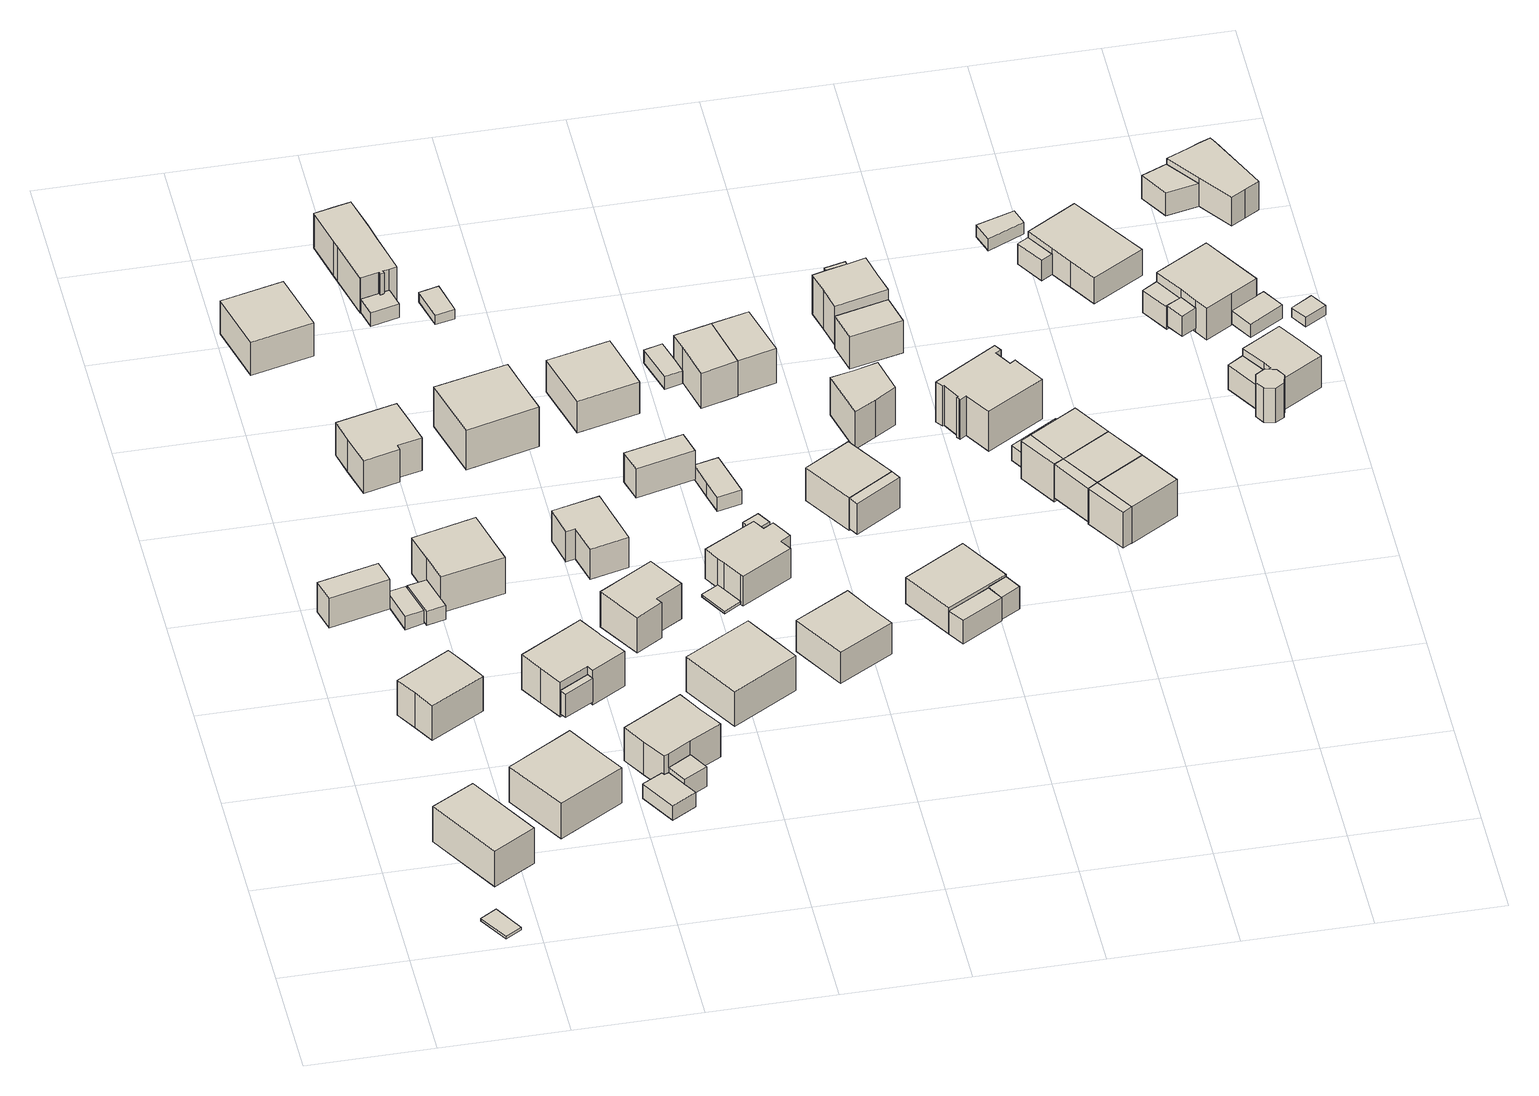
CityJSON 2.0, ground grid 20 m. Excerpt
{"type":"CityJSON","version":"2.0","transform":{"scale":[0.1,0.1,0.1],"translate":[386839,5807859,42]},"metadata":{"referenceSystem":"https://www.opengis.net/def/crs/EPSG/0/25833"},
"CityObjects":{
"building1":{"type":"Building","attributes":{"Gemeindeschluessel":"11000006","BezugspunktDach":"2200","function":"31001_2463","measuredHeight":0.491,"storeysAboveGround":1},"address":[{"country":"Germany","locality":"Berlin","thoroughfareNumber":"40A (1)","thoroughfareName":"Jenbacher Weg"}],"geometry":[{"type":"Solid","lod":"1","boundaries":[[[[0,1,2,3]],[[4,5,6,7]],[[4,7,3,2]],[[5,4,2,1]],[[6,5,1,0]],[[7,6,0,3]]]]}]},
"building2":{"type":"Building","attributes":{"Gemeindeschluessel":"11000006","BezugspunktDach":"2200","function":"31001_1010","measuredHeight":7.36,"storeysAboveGround":2},"address":[{"country":"Germany","locality":"Berlin","thoroughfareNumber":"40A","thoroughfareName":"Jenbacher Weg"}],"geometry":[{"type":"Solid","lod":"1","boundaries":[[[[8,9,10,11]],[[12,13,14,15]],[[12,15,11,10]],[[13,12,10,9]],[[14,13,9,8]],[[15,14,8,11]]]]}]},
"building3":{"type":"Building","attributes":{"Gemeindeschluessel":"11000006","BezugspunktDach":"2200","function":"31001_1010","measuredHeight":8.02,"storeysAboveGround":1},"address":[{"country":"Germany","locality":"Berlin","thoroughfareNumber":"13A","thoroughfareName":"Silzer Weg"}],"geometry":[{"type":"Solid","lod":"1","boundaries":[[[[16,17,18,19,20]],[[21,22,23,24,25]],[[21,25,20,19]],[[22,21,19,18]],[[23,22,18,17]],[[24,23,17,16]],[[25,24,16,20]]]]}]},
"building4":{"type":"Building","attributes":{"Gemeindeschluessel":"11000006","BezugspunktDach":"2200","function":"31001_1010","measuredHeight":9,"storeysAboveGround":1},"address":[{"country":"Germany","locality":"Berlin","thoroughfareNumber":"38","thoroughfareName":"Jenbacher Weg"}],"geometry":[{"type":"Solid","lod":"1","boundaries":[[[[26,27,28,29,30,31]],[[32,33,34,35,36,37]],[[32,37,31,30]],[[33,32,30,29]],[[34,33,29,28]],[[35,34,28,27]],[[36,35,27,26]],[[37,36,26,31]]]]}]},
"building5":{"type":"Building","attributes":{"Gemeindeschluessel":"11000006","BezugspunktDach":"2200","function":"31001_2463","measuredHeight":3.2,"storeysAboveGround":1},"address":[{"country":"Germany","locality":"Berlin","thoroughfareNumber":"13A (1)","thoroughfareName":"Silzer Weg"}],"geometry":[{"type":"Solid","lod":"1","boundaries":[[[[38,39,40,41]],[[42,43,44,45]],[[42,45,41,40]],[[43,42,40,39]],[[44,43,39,38]],[[45,44,38,41]]]]}]},
"building6":{"type":"Building","attributes":{"Gemeindeschluessel":"11000006","BezugspunktDach":"2200","function":"31001_1010","measuredHeight":8.68,"storeysAboveGround":1},"address":[{"country":"Germany","locality":"Berlin","thoroughfareNumber":"38A, 38B","thoroughfareName":"Jenbacher Weg"}],"geometry":[{"type":"Solid","lod":"1","boundaries":[[[[46,47,48,49,50]],[[51,52,53,54,55]],[[51,55,50,49]],[[52,51,49,48]],[[53,52,48,47]],[[54,53,47,46]],[[55,54,46,50]]]]}]},
"building7":{"type":"Building","attributes":{"Gemeindeschluessel":"11000006","BezugspunktDach":"2200","function":"31001_2463","measuredHeight":2.74,"storeysAboveGround":1},"address":[{"country":"Germany","locality":"Berlin","thoroughfareNumber":"11A (1)","thoroughfareName":"Silzer Weg"}],"geometry":[{"type":"Solid","lod":"1","boundaries":[[[[56,57,58,59,60]],[[61,62,63,64,65]],[[61,65,60,59]],[[62,61,59,58]],[[63,62,58,57]],[[64,63,57,56]],[[65,64,56,60]]]]}]},
"building8":{"type":"Building","attributes":{"Gemeindeschluessel":"11000006","BezugspunktDach":"2200","function":"31001_1010","measuredHeight":8.65,"storeysAboveGround":1},"address":[{"country":"Germany","locality":"Berlin","thoroughfareNumber":"11A","thoroughfareName":"Silzer Weg"}],"geometry":[{"type":"Solid","lod":"1","boundaries":[[[[66,67,68,69,70,71,72]],[[73,74,75,62,61,76,77]],[[73,77,72,71]],[[74,73,71,70]],[[75,74,70,69]],[[62,75,69,68]],[[61,62,68,67]],[[76,61,67,66]],[[77,76,66,72]]]]}]},
"building9":{"type":"Building","attributes":{"Gemeindeschluessel":"11000006","BezugspunktDach":"2200","function":"31001_1010","measuredHeight":8.25,"storeysAboveGround":1},"address":[{"country":"Germany","locality":"Berlin","thoroughfareNumber":"12","thoroughfareName":"Silzer Weg"}],"geometry":[{"type":"Solid","lod":"1","boundaries":[[[[78,79,80,81]],[[82,83,84,85]],[[82,85,81,80]],[[83,82,80,79]],[[84,83,79,78]],[[85,84,78,81]]]]}]},
"building10":{"type":"Building","attributes":{"Gemeindeschluessel":"11000006","BezugspunktDach":"2200","function":"51009_1610","measuredHeight":4.5,"storeysAboveGround":0},"address":[{"country":"Germany","locality":"Berlin"}],"geometry":[{"type":"Solid","lod":"1","boundaries":[[[[86,87,88,89]],[[90,91,92,93]],[[90,93,89,88]],[[91,90,88,87]],[[92,91,87,86]],[[93,92,86,89]]]]}]},
"building11":{"type":"Building","attributes":{"Gemeindeschluessel":"11000006","BezugspunktDach":"2200","function":"31001_1010","measuredHeight":8.8,"storeysAboveGround":1},"address":[{"country":"Germany","locality":"Berlin","thoroughfareNumber":"11","thoroughfareName":"Silzer Weg"}],"geometry":[{"type":"Solid","lod":"1","boundaries":[[[[94,95,96,97,98,99,100,101]],[[102,103,104,105,106,107,108,109]],[[102,109,101,100]],[[103,102,100,99]],[[104,103,99,98]],[[105,104,98,97]],[[106,105,97,96]],[[107,106,96,95]],[[108,107,95,94]],[[109,108,94,101]]]]}]},
"building12":{"type":"Building","attributes":{"Gemeindeschluessel":"11000006","BezugspunktDach":"2200","function":"31001_2463","measuredHeight":2.75,"storeysAboveGround":1},"address":[{"country":"Germany","locality":"Berlin","thoroughfareNumber":"36 (1)","thoroughfareName":"Jenbacher Weg"}],"geometry":[{"type":"Solid","lod":"1","boundaries":[[[[110,111,112,113,114,115,116]],[[117,118,119,120,121,122,123]],[[117,123,116,115]],[[118,117,115,114]],[[119,118,114,113]],[[120,119,113,112]],[[121,120,112,111]],[[122,121,111,110]],[[123,122,110,116]]]]}]},
"building13":{"type":"Building","attributes":{"Gemeindeschluessel":"11000006","BezugspunktDach":"2200","function":"31001_1010","measuredHeight":9.14,"storeysAboveGround":1},"address":[{"country":"Germany","locality":"Berlin","thoroughfareNumber":"36A","thoroughfareName":"Jenbacher Weg"}],"geometry":[{"type":"Solid","lod":"1","boundaries":[[[[124,125,126,127,128,129,130,131,132]],[[133,134,135,136,137,138,139,140,141]],[[133,141,132,131]],[[134,133,131,130]],[[135,134,130,129]],[[136,135,129,128]],[[137,136,128,127]],[[138,137,127,126]],[[139,138,126,125]],[[140,139,125,124]],[[141,140,124,132]]]]}]},
"building14":{"type":"Building","attributes":{"Gemeindeschluessel":"11000006","function":"31001_1010"},"address":[{"country":"Germany","locality":"Berlin","thoroughfareNumber":"36","thoroughfareName":"Jenbacher Weg"}],"children":["building14-1","building14-2"]},
"building14-1":{"type":"BuildingPart","attributes":{"BezugspunktDach":"2200","measuredHeight":9.02,"storeysAboveGround":1},"parents":["building14"],"geometry":[{"type":"MultiSurface","lod":"1","boundaries":[[[142,143,144,145,146,147,148,149]],[[150,151,152,153,119,118,154,155]],[[150,155,149,148]],[[151,150,148,147]],[[152,151,147,146]],[[153,152,146,145]],[[156,157,153,145,144]],[[118,119,144,143]],[[154,118,143,142]],[[155,154,142,149]],[[119,153,157,156]]]}]},
"building14-2":{"type":"BuildingPart","attributes":{"BezugspunktDach":"2200","measuredHeight":3.81,"storeysAboveGround":1},"parents":["building14"],"geometry":[{"type":"Solid","lod":"1","boundaries":[[[[158,159,157,156]],[[153,160,120,119]],[[160,153,157,159]],[[120,160,159,158]],[[119,120,158,156]],[[153,119,156,157]]]]}]},
"building15":{"type":"Building","attributes":{"Gemeindeschluessel":"11000006","BezugspunktDach":"2200","function":"31001_2463","measuredHeight":2.36,"storeysAboveGround":1},"address":[{"country":"Germany","locality":"Berlin","thoroughfareNumber":"36A (1)","thoroughfareName":"Jenbacher Weg"}],"geometry":[{"type":"Solid","lod":"1","boundaries":[[[[161,162,163,164,165]],[[166,167,168,169,170]],[[166,170,165,164]],[[167,166,164,163]],[[168,167,163,162]],[[169,168,162,161]],[[170,169,161,165]]]]}]},
"building16":{"type":"Building","attributes":{"Gemeindeschluessel":"11000006","BezugspunktDach":"2200","function":"31001_1010","measuredHeight":8.51,"storeysAboveGround":1},"address":[{"country":"Germany","locality":"Berlin","thoroughfareNumber":"34B","thoroughfareName":"Jenbacher Weg"}],"geometry":[{"type":"Solid","lod":"1","boundaries":[[[[171,172,173,174,175,176,177]],[[178,179,180,181,182,183,184]],[[178,184,177,176]],[[179,178,176,175]],[[180,179,175,174]],[[181,180,174,173]],[[182,181,173,172]],[[183,182,172,171]],[[184,183,171,177]]]]}]},
"building17":{"type":"Building","attributes":{"Gemeindeschluessel":"11000006","function":"31001_1010"},"address":[{"country":"Germany","locality":"Berlin","thoroughfareNumber":"10","thoroughfareName":"Silzer Weg"}],"children":["building17-1","building17-2"]},
"building17-1":{"type":"BuildingPart","attributes":{"BezugspunktDach":"2200","measuredHeight":7.58,"storeysAboveGround":2},"parents":["building17"],"geometry":[{"type":"MultiSurface","lod":"1","boundaries":[[[185,186,187,188,189,190,191,192,193,194,195,196,197,198,199,200]],[[201,202,203,204,205,206,207,208,209,210,211,212,213,214,215,216]],[[201,216,200,199]],[[202,201,199,198]],[[203,202,198,197]],[[204,203,197,196]],[[205,204,196,195]],[[206,205,195,194]],[[217,218,194,193]],[[207,206,219,220]],[[208,207,193,192],[220,221,222,217]],[[209,208,221,223,224,222,192,191]],[[210,209,191,190],[223,225,226,224]],[[211,210,190,189]],[[212,211,227,228,229,230,189,188]],[[213,212,188,187]],[[214,213,187,186]],[[215,214,186,185]],[[216,215,185,200]],[[220,219,218,217]],[[222,221,220,217]],[[222,224,223,221]],[[226,225,223,224]],[[230,229,228,227]]]}]},
"building17-2":{"type":"BuildingPart","attributes":{"BezugspunktDach":"2200","measuredHeight":2.61,"storeysAboveGround":2},"parents":["building17"],"geometry":[{"type":"MultiSurface","lod":"1","boundaries":[[[231,232,218,217,222,224,226,229]],[[225,223,221,220,219,233,234,228]],[[225,227,230,226]],[[233,219,218,232]],[[234,233,232,231]],[[228,234,231,229]],[[228,229,230,227]],[[223,225,226,224]],[[223,235,224,222,221]],[[221,222,217,220]],[[219,220,217,218]]]}]},
"building18":{"type":"Building","attributes":{"Gemeindeschluessel":"11000006","BezugspunktDach":"2200","function":"31001_1010","measuredHeight":8.73,"storeysAboveGround":1},"address":[{"country":"Germany","locality":"Berlin","thoroughfareNumber":"9A, 9B","thoroughfareName":"Silzer Weg"}],"geometry":[{"type":"Solid","lod":"1","boundaries":[[[[236,237,238,239,240]],[[241,242,243,244,245]],[[241,245,240,239]],[[242,241,239,238]],[[243,242,238,237]],[[244,243,237,236]],[[245,244,236,240]]]]}]},
"building19":{"type":"Building","attributes":{"Gemeindeschluessel":"11000006","BezugspunktDach":"2200","function":"31001_1010","measuredHeight":7.71,"storeysAboveGround":1},"address":[{"country":"Germany","locality":"Berlin","thoroughfareNumber":"9","thoroughfareName":"Silzer Weg"}],"geometry":[{"type":"Solid","lod":"1","boundaries":[[[[246,247,248,249,250,251,252,253,254]],[[255,256,257,258,259,260,261,262,263]],[[255,263,254,253]],[[256,255,253,252]],[[257,256,252,251]],[[258,257,251,250]],[[259,258,250,249]],[[260,259,249,248]],[[261,260,248,247]],[[262,261,247,246]],[[263,262,246,254]]]]}]},
"building20":{"type":"Building","attributes":{"Gemeindeschluessel":"11000006","BezugspunktDach":"2200","function":"31001_1010","measuredHeight":8.82,"storeysAboveGround":1},"address":[{"country":"Germany","locality":"Berlin","thoroughfareNumber":"34, 34A","thoroughfareName":"Jenbacher Weg"}],"geometry":[{"type":"Solid","lod":"1","boundaries":[[[[264,265,266,267,268]],[[269,270,271,272,273]],[[269,273,268,267]],[[270,269,267,266]],[[271,270,266,265]],[[272,271,265,264]],[[273,272,264,268]]]]}]},
"building21":{"type":"Building","attributes":{"Gemeindeschluessel":"11000006","BezugspunktDach":"2200","function":"31001_2463","measuredHeight":2.41,"storeysAboveGround":1},"address":[{"country":"Germany","locality":"Berlin","thoroughfareNumber":"8 (2)","thoroughfareName":"Silzer Weg"}],"geometry":[{"type":"Solid","lod":"1","boundaries":[[[[274,275,276,277]],[[278,279,280,281]],[[278,281,277,276]],[[279,278,276,275]],[[280,279,275,274]],[[281,280,274,277]]]]}]},
"building22":{"type":"Building","attributes":{"Gemeindeschluessel":"11000006","BezugspunktDach":"2200","function":"31001_2723","measuredHeight":0.53,"storeysAboveGround":1},"address":[{"country":"Germany","locality":"Berlin","thoroughfareNumber":"32 (1)","thoroughfareName":"Jenbacher Weg"}],"geometry":[{"type":"Solid","lod":"1","boundaries":[[[[282,283,284,285]],[[286,287,288,289]],[[286,289,285,284]],[[287,286,284,283]],[[288,287,283,282]],[[289,288,282,285]]]]}]},
"building23":{"type":"Building","attributes":{"Gemeindeschluessel":"11000006","BezugspunktDach":"2200","function":"31001_1010","measuredHeight":8.13,"storeysAboveGround":1},"address":[{"country":"Germany","locality":"Berlin","thoroughfareNumber":"7A","thoroughfareName":"Silzer Weg"}],"geometry":[{"type":"Solid","lod":"1","boundaries":[[[[290,291,292,293]],[[294,295,296,297]],[[294,297,293,292]],[[295,294,292,291]],[[296,295,291,290]],[[297,296,290,293]]]]}]},
"building24":{"type":"Building","attributes":{"Gemeindeschluessel":"11000006","BezugspunktDach":"2200","function":"31001_1010","measuredHeight":8.15,"storeysAboveGround":1},"address":[{"country":"Germany","locality":"Berlin","thoroughfareNumber":"7","thoroughfareName":"Silzer Weg"}],"geometry":[{"type":"Solid","lod":"1","boundaries":[[[[298,299,300,301,302]],[[303,304,305,306,307]],[[303,307,302,301]],[[304,303,301,300]],[[305,304,300,299]],[[306,305,299,298]],[[307,306,298,302]]]]}]},
"building25":{"type":"Building","attributes":{"Gemeindeschluessel":"11000006","BezugspunktDach":"2200","function":"31001_1010","measuredHeight":7.13,"storeysAboveGround":1},"address":[{"country":"Germany","locality":"Berlin","thoroughfareNumber":"32","thoroughfareName":"Jenbacher Weg"}],"geometry":[{"type":"Solid","lod":"1","boundaries":[[[[308,309,310,311,312,313,314,315,316,317,318,319]],[[320,321,322,323,324,325,326,327,328,329,330,331]],[[320,331,319,318]],[[321,320,318,317]],[[322,321,317,316]],[[323,322,316,315]],[[324,323,315,314]],[[325,324,314,313]],[[326,325,313,312]],[[327,326,312,311]],[[328,327,311,310]],[[329,328,310,309]],[[330,329,309,308]],[[331,330,308,319]]]]}]},
"building26":{"type":"Building","attributes":{"Gemeindeschluessel":"11000006","BezugspunktDach":"2200","function":"31001_1010","measuredHeight":8,"storeysAboveGround":1},"address":[{"country":"Germany","locality":"Berlin","thoroughfareNumber":"32A","thoroughfareName":"Jenbacher Weg"}],"geometry":[{"type":"Solid","lod":"1","boundaries":[[[[332,333,334,335,336]],[[337,338,339,340,341]],[[337,341,336,335]],[[338,337,335,334]],[[339,338,334,333]],[[340,339,333,332]],[[341,340,332,336]]]]}]},
"building27":{"type":"Building","attributes":{"Gemeindeschluessel":"11000006","BezugspunktDach":"2200","function":"31001_2723","measuredHeight":3.92,"storeysAboveGround":1},"address":[{"country":"Germany","locality":"Berlin","thoroughfareNumber":"32 (2)","thoroughfareName":"Jenbacher Weg"}],"geometry":[{"type":"Solid","lod":"1","boundaries":[[[[342,343,344,345]],[[346,347,348,349]],[[346,349,345,344]],[[347,346,344,343]],[[348,347,343,342]],[[349,348,342,345]]]]}]},
"building28":{"type":"Building","attributes":{"Gemeindeschluessel":"11000006","BezugspunktDach":"2200","function":"31001_2463","measuredHeight":2.62,"storeysAboveGround":1},"address":[{"country":"Germany","locality":"Berlin","thoroughfareNumber":"7 (1)","thoroughfareName":"Silzer Weg"}],"geometry":[{"type":"Solid","lod":"1","boundaries":[[[[350,351,352,353,354]],[[355,356,357,358,359]],[[355,359,354,353]],[[356,355,353,352]],[[357,356,352,351]],[[358,357,351,350]],[[359,358,350,354]]]]}]},
"building29":{"type":"Building","attributes":{"Gemeindeschluessel":"11000006","BezugspunktDach":"2200","function":"31001_2463","measuredHeight":2.42,"storeysAboveGround":1},"address":[{"country":"Germany","locality":"Berlin","thoroughfareNumber":"5 (1)","thoroughfareName":"Silzer Weg"}],"geometry":[{"type":"Solid","lod":"1","boundaries":[[[[360,361,362,363,364]],[[365,366,367,368,369]],[[365,369,364,363]],[[366,365,363,362]],[[367,366,362,361]],[[368,367,361,360]],[[369,368,360,364]]]]}]},
"building30":{"type":"Building","attributes":{"Gemeindeschluessel":"11000006","BezugspunktDach":"2200","function":"31001_1010","measuredHeight":6.82,"storeysAboveGround":2},"address":[{"country":"Germany","locality":"Berlin","thoroughfareNumber":"5","thoroughfareName":"Silzer Weg"}],"geometry":[{"type":"Solid","lod":"1","boundaries":[[[[370,371,372,373,374]],[[375,376,377,378,379]],[[375,379,374,373]],[[376,375,373,372]],[[377,376,372,371]],[[378,377,371,370]],[[379,378,370,374]]]]}]},
"building31":{"type":"Building","attributes":{"Gemeindeschluessel":"11000006","BezugspunktDach":"2200","function":"31001_1010","measuredHeight":8.45,"storeysAboveGround":1},"address":[{"country":"Germany","locality":"Berlin","thoroughfareNumber":"82A","thoroughfareName":"Stanzer Zeile"}],"geometry":[{"type":"Solid","lod":"1","boundaries":[[[[380,381,382,383,384]],[[385,386,387,388,389]],[[385,389,384,383]],[[386,385,383,382]],[[387,386,382,381]],[[388,387,381,380]],[[389,388,380,384]]]]}]},
"building32":{"type":"Building","attributes":{"Gemeindeschluessel":"11000006","BezugspunktDach":"2200","function":"31001_1010","measuredHeight":6.6,"storeysAboveGround":2},"address":[{"country":"Germany","locality":"Berlin","thoroughfareNumber":"3","thoroughfareName":"Silzer Weg"}],"geometry":[{"type":"Solid","lod":"1","boundaries":[[[[372,390,391,373]],[[392,393,394,395]],[[392,395,373,391]],[[393,392,391,390]],[[394,393,390,372]],[[395,394,372,373]]]]}]},
"building33":{"type":"Building","attributes":{"Gemeindeschluessel":"11000006","BezugspunktDach":"2200","function":"51009_1610","measuredHeight":8.07,"storeysAboveGround":0},"address":[{"country":"Germany","locality":"Berlin"}],"geometry":[{"type":"Solid","lod":"1","boundaries":[[[[396,397,382,380]],[[398,399,400,401]],[[398,401,380,382]],[[399,398,382,397]],[[400,399,397,396]],[[401,400,396,380]]]]}]},
"building34":{"type":"Building","attributes":{"Gemeindeschluessel":"11000006","function":"31001_1010"},"address":[{"country":"Germany","locality":"Berlin","thoroughfareNumber":"30","thoroughfareName":"Jenbacher Weg"}],"children":["building34-1","building34-2"]},
"building34-1":{"type":"BuildingPart","attributes":{"BezugspunktDach":"2200","measuredHeight":5.55,"storeysAboveGround":1},"parents":["building34"],"geometry":[{"type":"MultiSurface","lod":"1","boundaries":[[[402,403,404,405]],[[406,407,408,409]],[[406,409,405,404]],[[407,406,404,403]],[[410,411,412,413,414,407,403,402]],[[409,408,402,405]],[[408,414,413,412,411,410]]]}]},
"building34-2":{"type":"BuildingPart","attributes":{"BezugspunktDach":"2200","measuredHeight":4.55,"storeysAboveGround":1},"parents":["building34"],"geometry":[{"type":"Solid","lod":"1","boundaries":[[[[415,416,412,411]],[[413,417,418,408]],[[417,413,412,416]],[[418,417,416,415]],[[408,418,415,411]],[[413,408,411,412]]]]}]},
"building35":{"type":"Building","attributes":{"Gemeindeschluessel":"11000006","BezugspunktDach":"2200","function":"51009_1610","measuredHeight":4.28,"storeysAboveGround":0},"address":[{"country":"Germany","locality":"Berlin"}],"geometry":[{"type":"Solid","lod":"1","boundaries":[[[[419,420,421,422]],[[423,424,425,426]],[[423,426,422,421]],[[424,423,421,420]],[[425,424,420,419]],[[426,425,419,422]]]]}]},
"building36":{"type":"Building","attributes":{"Gemeindeschluessel":"11000006","BezugspunktDach":"2200","function":"31001_2463","measuredHeight":9.13,"storeysAboveGround":1},"address":[{"country":"Germany","locality":"Berlin","thoroughfareNumber":"80 (1)","thoroughfareName":"Stanzer Zeile"}],"geometry":[{"type":"Solid","lod":"1","boundaries":[[[[427,428,429,430,431,432]],[[433,434,435,436,437,438]],[[433,438,432,431]],[[434,433,431,430]],[[435,434,430,429]],[[436,435,429,428]],[[437,436,428,427]],[[438,437,427,432]]]]}]},
"building37":{"type":"Building","attributes":{"Gemeindeschluessel":"11000006","function":"31001_1010"},"address":[{"country":"Germany","locality":"Berlin","thoroughfareNumber":"80","thoroughfareName":"Stanzer Zeile"}],"children":["building37-1","building37-2","building37-3"]},
"building37-1":{"type":"BuildingPart","attributes":{"BezugspunktDach":"2200","measuredHeight":9.24,"storeysAboveGround":2},"parents":["building37"],"geometry":[{"type":"MultiSurface","lod":"1","boundaries":[[[439,440,441,442,443,444,445,446]],[[447,448,449,450,451,452,453,454]],[[447,454,446,445]],[[448,447,455,456,457,458,445,444]],[[449,448,444,443]],[[450,449,443,442]],[[451,450,442,441]],[[459,460,461,441,440]],[[453,452,440,439]],[[454,453,439,446]],[[458,457,456,455]],[[452,451,461,460,459]]]}]},
"building37-2":{"type":"BuildingPart","attributes":{"BezugspunktDach":"2200","measuredHeight":6.23,"storeysAboveGround":2},"parents":["building37"],"geometry":[{"type":"MultiSurface","lod":"1","boundaries":[[[462,463,461,460]],[[464,465,466,467]],[[464,467,460,452,451]],[[465,464,461,463]],[[466,465,463,462]],[[467,466,462,460]],[[451,452,460,461,468]]]}]},
"building37-3":{"type":"BuildingPart","attributes":{"BezugspunktDach":"2200","measuredHeight":6.11,"storeysAboveGround":2},"parents":["building37"],"geometry":[{"type":"Solid","lod":"1","boundaries":[[[[458,457,469,470]],[[471,456,455,472]],[[471,472,470,469]],[[456,471,469,457]],[[472,455,458,470]],[[455,456,457,458]]]]}]},
"building38":{"type":"Building","attributes":{"Gemeindeschluessel":"11000006","BezugspunktDach":"2200","function":"51009_1610","measuredHeight":7.27,"storeysAboveGround":0},"address":[{"country":"Germany","locality":"Berlin"}],"geometry":[{"type":"Solid","lod":"1","boundaries":[[[[473,474,475,476]],[[477,478,479,480]],[[477,480,476,475]],[[478,477,475,474]],[[479,478,474,473]],[[480,479,473,476]]]]}]},
"building39":{"type":"Building","attributes":{"Gemeindeschluessel":"11000006","BezugspunktDach":"2200","function":"31001_1010","measuredHeight":10.27,"storeysAboveGround":1},"address":[{"country":"Germany","locality":"Berlin","thoroughfareNumber":"82","thoroughfareName":"Stanzer Zeile"}],"geometry":[{"type":"Solid","lod":"1","boundaries":[[[[481,482,483,484,485,486,487,488,489,490,491,492,493,494,495,496]],[[497,498,499,500,501,502,503,504,505,506,507,508,509,510,511,512]],[[497,512,496,495]],[[498,497,495,494]],[[499,498,494,493]],[[500,499,493,492]],[[501,500,492,491]],[[502,501,491,490]],[[503,502,490,489]],[[504,503,489,488]],[[505,504,488,487]],[[506,505,487,486]],[[507,506,486,485]],[[508,507,485,484]],[[509,508,484,483]],[[510,509,483,482]],[[511,510,482,481]],[[512,511,481,496]]]]}]},
"building40":{"type":"Building","attributes":{"Gemeindeschluessel":"11000006","BezugspunktDach":"2200","function":"51009_1610","measuredHeight":6.52,"storeysAboveGround":0},"address":[{"country":"Germany","locality":"Berlin"}],"geometry":[{"type":"Solid","lod":"1","boundaries":[[[[513,514,474,473]],[[515,516,517,518]],[[515,518,473,474]],[[516,515,474,514]],[[517,516,514,513]],[[518,517,513,473]]]]}]},
"building41":{"type":"Building","attributes":{"Gemeindeschluessel":"11000006","BezugspunktDach":"2200","function":"51009_1610","measuredHeight":6.92,"storeysAboveGround":0},"address":[{"country":"Germany","locality":"Berlin"}],"geometry":[{"type":"Solid","lod":"1","boundaries":[[[[519,520,514,513]],[[521,522,523,524]],[[521,524,513,514]],[[522,521,514,520]],[[523,522,520,519]],[[524,523,519,513]]]]}]},
"building42":{"type":"Building","attributes":{"Gemeindeschluessel":"11000006","BezugspunktDach":"2200","function":"31001_2463","measuredHeight":2.88,"storeysAboveGround":1},"address":[{"country":"Germany","locality":"Berlin","thoroughfareNumber":"84 (1)","thoroughfareName":"Stanzer Zeile"}],"geometry":[{"type":"Solid","lod":"1","boundaries":[[[[525,526,527,528]],[[529,530,531,532]],[[529,532,528,527]],[[530,529,527,526]],[[531,530,526,525]],[[532,531,525,528]]]]}]},
"building43":{"type":"Building","attributes":{"Gemeindeschluessel":"11000006","BezugspunktDach":"2200","function":"31001_1010","measuredHeight":7.29,"storeysAboveGround":2},"address":[{"country":"Germany","locality":"Berlin","thoroughfareNumber":"84","thoroughfareName":"Stanzer Zeile"}],"geometry":[{"type":"Solid","lod":"1","boundaries":[[[[474,533,534,475]],[[535,536,478,477]],[[535,477,475,534]],[[536,535,534,533]],[[478,536,533,474]],[[477,478,474,475]]]]}]},
"building44":{"type":"Building","attributes":{"Gemeindeschluessel":"11000006","BezugspunktDach":"2200","function":"31001_1010","measuredHeight":6.87,"storeysAboveGround":2},"address":[{"country":"Germany","locality":"Berlin","thoroughfareNumber":"86","thoroughfareName":"Stanzer Zeile"}],"geometry":[{"type":"Solid","lod":"1","boundaries":[[[[514,537,533,474]],[[538,539,521,540]],[[538,540,474,533]],[[539,538,533,537]],[[521,539,537,514]],[[540,521,514,474]]]]}]},
"building45":{"type":"Building","attributes":{"Gemeindeschluessel":"11000006","BezugspunktDach":"2200","function":"31001_1010","measuredHeight":7.01,"storeysAboveGround":2},"address":[{"country":"Germany","locality":"Berlin","thoroughfareNumber":"88","thoroughfareName":"Stanzer Zeile"}],"geometry":[{"type":"Solid","lod":"1","boundaries":[[[[520,541,537,514]],[[542,543,544,545]],[[542,545,514,537]],[[543,542,537,541]],[[544,543,541,520]],[[545,544,520,514]]]]}]},
"building46":{"type":"Building","attributes":{"Gemeindeschluessel":"11000006","BezugspunktDach":"2200","function":"31001_2463","measuredHeight":2.29,"storeysAboveGround":1},"address":[{"country":"Germany","locality":"Berlin","thoroughfareNumber":"77A (1)","thoroughfareName":"Stanzer Zeile"}],"geometry":[{"type":"Solid","lod":"1","boundaries":[[[[546,547,548,549]],[[550,551,552,553]],[[550,553,549,548]],[[551,550,548,547]],[[552,551,547,546]],[[553,552,546,549]]]]}]},
"building47":{"type":"Building","attributes":{"Gemeindeschluessel":"11000006","function":"31001_1010"},"address":[{"country":"Germany","locality":"Berlin","thoroughfareNumber":"79","thoroughfareName":"Stanzer Zeile"}],"children":["building47-1","building47-2"]},
"building47-1":{"type":"BuildingPart","attributes":{"BezugspunktDach":"2200","measuredHeight":6.04,"storeysAboveGround":1},"parents":["building47"],"geometry":[{"type":"MultiSurface","lod":"1","boundaries":[[[554,555,556,557,558,559]],[[560,561,562,563,564,565]],[[560,565,559,558]],[[561,560,558,557]],[[562,561,557,556]],[[563,562,556,555]],[[564,563,555,554]],[[565,566,567,554,559]],[[567,566,565,564]]]}]},
"building47-2":{"type":"BuildingPart","attributes":{"BezugspunktDach":"2200","measuredHeight":3.95,"storeysAboveGround":1},"parents":["building47"],"geometry":[{"type":"MultiSurface","lod":"1","boundaries":[[[568,567,566,569]],[[565,564,570,571]],[[565,571,569,566]],[[570,564,567,568]],[[571,570,568,569]],[[565,566,567,564,572]]]}]},
"building48":{"type":"Building","attributes":{"Gemeindeschluessel":"11000006","BezugspunktDach":"2200","function":"51009_1610","measuredHeight":3.94,"storeysAboveGround":0},"address":[{"country":"Germany","locality":"Berlin"}],"geometry":[{"type":"Solid","lod":"1","boundaries":[[[[573,574,575,576]],[[577,578,579,580]],[[577,580,576,575]],[[578,577,575,574]],[[579,578,574,573]],[[580,579,573,576]]]]}]},
"building49":{"type":"Building","attributes":{"Gemeindeschluessel":"11000006","function":"31001_1010"},"address":[{"country":"Germany","locality":"Berlin","thoroughfareNumber":"81","thoroughfareName":"Stanzer Zeile"}],"children":["building49-1","building49-2"]},
"building49-1":{"type":"BuildingPart","attributes":{"BezugspunktDach":"2200","measuredHeight":8,"storeysAboveGround":1},"parents":["building49"],"geometry":[{"type":"MultiSurface","lod":"1","boundaries":[[[581,582,583,584,585,586,587]],[[588,589,590,591,592,593,594]],[[588,594,587,586]],[[589,588,586,585]],[[590,589,585,584]],[[591,590,584,583]],[[592,591,583,582]],[[593,592,582,581]],[[594,595,596,581,587]],[[596,595,594,593]]]}]},
"building49-2":{"type":"BuildingPart","attributes":{"BezugspunktDach":"2200","measuredHeight":4.3,"storeysAboveGround":1},"parents":["building49"],"geometry":[{"type":"Solid","lod":"1","boundaries":[[[[597,596,595,598]],[[594,593,599,600]],[[594,600,598,595]],[[599,593,596,597]],[[600,599,597,598]],[[594,595,596,593]]]]}]},
"building50":{"type":"Building","attributes":{"Gemeindeschluessel":"11000006","function":"31001_1010"},"address":[{"country":"Germany","locality":"Berlin","thoroughfareNumber":"83","thoroughfareName":"Stanzer Zeile"}],"children":["building50-1","building50-2","building50-3"]},
"building50-1":{"type":"BuildingPart","attributes":{"BezugspunktDach":"2200","measuredHeight":6.64,"storeysAboveGround":2},"parents":["building50"],"geometry":[{"type":"MultiSurface","lod":"1","boundaries":[[[601,602,603,604,605,606,607,608]],[[609,610,611,612,613,614,615,616]],[[609,616,608,607]],[[610,609,617,609,610,618,619,607,606]],[[620,621,606,605]],[[612,611,620,605,604],[611,612,622,620]],[[613,612,604,603]],[[614,613,603,602]],[[615,614,602,601]],[[616,615,601,608]],[[619,618,610,609,617]],[[611,610,621,620]],[[622,612,611,620]]]}]},
"building50-2":{"type":"BuildingPart","attributes":{"BezugspunktDach":"2200","measuredHeight":7.47,"storeysAboveGround":2},"parents":["building50"],"geometry":[{"type":"MultiSurface","lod":"1","boundaries":[[[623,624,621,620,622,625,626,627,628]],[[629,630,631,612,611,610,632,633,634]],[[629,634,628,627]],[[630,629,627,626]],[[631,630,626,625]],[[612,631,625,622]],[[632,635,618,621,624]],[[636,635,624,623]],[[637,636,633,623,628]],[[611,612,622,620]],[[610,611,620,621]],[[610,618,635,632]],[[633,632,635,636]],[[634,633,636,637]]]}]},
"building50-3":{"type":"BuildingPart","attributes":{"BezugspunktDach":"2200","measuredHeight":4.67,"storeysAboveGround":2},"parents":["building50"],"geometry":[{"type":"MultiSurface","lod":"1","boundaries":[[[619,618,635,637,638]],[[634,632,610,609,639]],[[634,639,638,637]],[[639,609,619,638]],[[632,633,636,635]],[[637,636,633,634]],[[640,610,632,635,618]],[[610,618,619,609]]]}]},
"building51":{"type":"Building","attributes":{"Gemeindeschluessel":"11000006","BezugspunktDach":"2200","function":"31001_2463","measuredHeight":2.58,"storeysAboveGround":1},"address":[{"country":"Germany","locality":"Berlin","thoroughfareNumber":"81 (1)","thoroughfareName":"Stanzer Zeile"}],"geometry":[{"type":"Solid","lod":"1","boundaries":[[[[641,642,643,644,645]],[[646,647,648,649,650]],[[646,650,645,644]],[[647,646,644,643]],[[648,647,643,642]],[[649,648,642,641]],[[650,649,641,645]]]]}]},
"building52":{"type":"Building","attributes":{"Gemeindeschluessel":"11000006","function":"31001_1010"},"address":[{"country":"Germany","locality":"Berlin","thoroughfareNumber":"79A","thoroughfareName":"Stanzer Zeile"}],"children":["building52-1","building52-2"]},
"building52-1":{"type":"BuildingPart","attributes":{"BezugspunktDach":"2200","measuredHeight":6.38,"storeysAboveGround":1},"parents":["building52"],"geometry":[{"type":"MultiSurface","lod":"1","boundaries":[[[651,652,653,654,655,656,657,658,659]],[[660,661,662,663,664,665,666,667,668]],[[660,668,659,658]],[[661,660,658,657]],[[662,661,657,656]],[[663,662,656,655]],[[664,663,655,654]],[[665,664,654,653]],[[666,665,653,652]],[[667,666,652,651]],[[668,669,670,651,659]],[[667,670,669,668]]]}]},
"building52-2":{"type":"BuildingPart","attributes":{"BezugspunktDach":"2200","measuredHeight":5.76,"storeysAboveGround":1},"parents":["building52"],"geometry":[{"type":"Solid","lod":"1","boundaries":[[[[671,670,669,672]],[[668,667,673,674]],[[668,674,672,669]],[[673,667,670,671]],[[674,673,671,672]],[[670,667,668,669]]]]}]},
"building53":{"type":"Building","attributes":{"Gemeindeschluessel":"11000006","BezugspunktDach":"2200","function":"31001_2723","measuredHeight":1.88,"storeysAboveGround":1},"address":[{"country":"Germany","locality":"Berlin","thoroughfareNumber":"83 (1)","thoroughfareName":"Stanzer Zeile"}],"geometry":[{"type":"Solid","lod":"1","boundaries":[[[[675,676,677,678]],[[679,680,681,682]],[[679,682,678,677]],[[680,679,677,676]],[[681,680,676,675]],[[682,681,675,678]]]]}]}
},
"vertices":[
[144,2,25],[170,17,25],[142,65,25],[116,49,25],[142,65,20],[170,17,20],[144,2,20],[116,49,20],
[151,119,89],[218,159,89],[150,275,89],[82,236,89],[150,275,21],[218,159,21],[151,119,21],[82,236,21],
[31,743,71],[126,767,71],[125,775,71],[117,806,71],[21,782,71],[117,806,14],[125,775,14],[126,767,14],[31,743,14],[21,782,14],
[109,497,83],[128,464,83],[214,514,83],[195,548,83],[176,581,83],[89,530,83],[176,581,16],[195,548,16],[214,514,16],[128,464,16],[109,497,16],[89,530,16],
[139,716,41],[168,724,41],[153,782,41],[125,775,41],[153,782,15],[168,724,15],[139,716,15],[125,775,15],
[268,207,87],[371,268,87],[342,316,87],[313,365,87],[210,303,87],[313,365,19],[342,316,19],[371,268,19],[268,207,19],[210,303,19],
[172,722,40],[202,729,40],[198,745,40],[186,791,40],[156,784,40],[186,791,13],[198,745,13],[202,729,13],[172,722,13],[156,784,13],
[186,792,82],[186,791,82],[198,745,82],[299,769,82],[287,817,82],[275,866,82],[174,840,82],[275,866,13],[287,817,13],[299,769,13],[186,792,13],[174,840,13],
[32,1323,76],[131,1347,76],[106,1447,76],[7,1423,76],[106,1447,12],[131,1347,12],[32,1323,12],[7,1423,12],
[328,467,68],[374,494,68],[368,504,68],[322,477,68],[368,504,23],[374,494,23],[328,467,23],[322,477,23],
[128,1082,75],[141,1031,75],[198,1045,75],[196,1055,75],[235,1064,75],[225,1105,75],[214,1147,75],[118,1123,75],[214,1147,12],[225,1105,12],[235,1064,12],[196,1055,12],[198,1045,12],[141,1031,12],[128,1082,12],[118,1123,12],
[436,214,48],[475,237,48],[463,257,48],[445,288,48],[438,285,48],[435,289,48],[403,271,48],[435,289,20],[438,285,20],[445,288,20],[463,257,20],[475,237,20],[436,214,20],[403,271,20],
[300,513,84],[322,477,84],[368,504,84],[374,494,84],[428,526,84],[400,571,84],[399,573,84],[378,608,84],[279,549,84],[378,608,17],[399,573,17],[400,571,17],[428,526,17],[374,494,17],[368,504,17],[322,477,17],[300,513,17],[279,549,17],
[415,322,84],[438,285,84],[445,288,84],[482,310,84],[533,339,84],[510,377,84],[488,415,84],[393,359,84],[488,415,20],[510,377,20],[533,339,20],[482,310,20],[415,322,20],[393,359,20],[445,288,58],[482,310,58],
[463,257,58],[500,278,58],[500,278,20],
[378,608,41],[399,573,41],[425,588,41],[393,640,41],[368,624,41],[393,640,18],[425,588,18],[399,573,18],[378,608,18],[368,624,18],
[462,602,79],[504,628,79],[498,638,79],[541,664,79],[507,722,79],[464,696,79],[421,670,79],[464,696,11],[507,722,11],[541,664,11],[498,638,11],[504,628,11],[462,602,11],[421,670,11],
[197,1523,73],[200,1510,73],[218,1435,73],[219,1435,73],[247,1442,73],[248,1442,73],[249,1438,73],[255,1440,73],[254,1444,73],[264,1446,73],[276,1449,73],[260,1516,73],[253,1548,73],[239,1605,73],[210,1598,73],[181,1591,73],[210,1598,6],[239,1605,6],[253,1548,6],[260,1516,6],[276,1449,6],[264,1446,6],[254,1444,6],[255,1440,6],[249,1438,6],[248,1442,6],[247,1442,6],[219,1435,6],[218,1435,6],[200,1510,6],[197,1523,6],[181,1591,6],[254,1444,33],[264,1446,33],[264,1446,7],[254,1444,7],[255,1440,7],[255,1440,33],[249,1438,7],[249,1438,33],[248,1442,7],[248,1442,33],[247,1442,7],[219,1435,7],[219,1435,33],[247,1442,33],
[227,1401,33],[272,1412,33],[272,1412,7],[227,1401,7],[249,1438,20],
[299,1055,86],[414,1085,86],[401,1136,86],[388,1188,86],[272,1160,86],[388,1188,10],[401,1136,10],[414,1085,10],[299,1055,10],[272,1160,10],
[400,821,71],[400,820,71],[415,824,71],[427,775,71],[488,790,71],[476,839,71],[474,849,71],[464,889,71],[389,871,71],[464,889,13],[474,849,13],[476,839,13],[488,790,13],[427,775,13],[415,824,13],[400,820,13],[400,821,13],[389,871,13],
[567,403,86],[671,464,86],[644,510,86],[618,555,86],[513,494,86],[618,555,19],[644,510,19],[671,464,19],[567,403,19],[513,494,19],
[320,1385,26],[351,1392,26],[338,1448,26],[307,1440,26],[338,1448,8],[351,1392,8],[320,1385,8],[307,1440,8],
[603,652,25],[630,669,25],[605,712,25],[578,696,25],[605,712,20],[630,669,20],[603,652,20],[578,696,20],
[475,1105,70],[573,1129,70],[549,1228,70],[449,1204,70],[549,1228,9],[573,1129,9],[475,1105,9],[449,1204,9],
[529,939,70],[622,962,70],[621,965,70],[612,1001,70],[519,978,70],[612,1001,14],[621,965,14],[622,962,14],[529,939,14],[519,978,14],
[605,712,76],[612,700,76],[630,669,76],[633,665,76],[714,712,76],[703,731,76],[719,741,76],[710,757,76],[700,774,76],[684,764,76],[673,783,76],[591,736,76],[673,783,19],[684,764,19],[700,774,19],[710,757,19],[719,741,19],[703,731,19],[714,712,19],[633,665,19],[630,669,19],[612,700,19],[605,712,19],[591,736,19],
[738,466,79],[825,516,79],[800,558,79],[776,600,79],[689,550,79],[776,600,19],[800,558,19],[825,516,19],[738,466,19],[689,550,19],
[673,783,57],[700,798,57],[687,820,57],[661,805,57],[687,820,18],[700,798,18],[673,783,18],[661,805,18],
[631,922,40],[640,887,40],[678,896,40],[659,974,40],[621,965,40],[659,974,13],[678,896,13],[640,887,13],[631,922,13],[621,965,13],
[620,1175,34],[648,1182,34],[641,1211,34],[631,1247,34],[602,1239,34],[631,1247,9],[641,1211,9],[648,1182,9],[620,1175,9],[602,1239,9],
[648,1182,79],[663,1120,79],[721,1136,79],[700,1226,79],[641,1211,79],[700,1226,11],[721,1136,11],[663,1120,11],[648,1182,11],[641,1211,11],
[820,805,77],[856,828,77],[893,851,77],[844,929,77],[771,884,77],[844,929,14],[893,851,14],[856,828,14],[820,805,14],[771,884,14],
[782,1152,79],[759,1241,79],[759,1241,13],[782,1152,13],[721,1136,13],[700,1226,13],
[829,790,77],[902,835,77],[893,851,18],[902,835,18],[829,790,18],[820,805,18],
[915,541,71],[1012,598,71],[964,679,71],[867,621,71],[964,679,21],[1012,598,21],[915,541,21],[867,621,21],[915,541,31],[915,541,66],[982,580,66],[982,580,21],[939,555,21],
[931,515,66],[997,554,66],[997,554,21],[931,515,21],
[997,554,67],[1027,572,67],[1012,598,67],[982,580,67],[1012,598,24],[1027,572,24],[997,554,24],[982,580,24],
[865,983,85],[900,1004,85],[934,1025,85],[920,1085,85],[883,1075,85],[845,1066,85],[883,1075,13],[920,1085,13],[934,1025,13],[900,1004,13],[865,983,13],[845,1066,13],
[874,1258,86],[883,1220,86],[967,1241,86],[958,1279,86],[949,1317,86],[923,1310,86],[891,1302,86],[865,1295,86],[891,1302,11],[923,1310,11],[949,1317,11],[958,1279,11],[967,1241,11],[883,1220,11],[874,1258,11],[865,1295,11],[891,1302,16],[923,1310,16],[923,1310,77],[891,1302,77],[883,1220,36],[883,1220,67],[967,1241,67],
[895,1170,67],[979,1190,67],[967,1241,5],[979,1190,5],[895,1170,5],[883,1220,5],[967,1241,48],
[920,1325,77],[887,1317,77],[920,1325,16],[887,1317,16],
[1125,798,96],[1140,807,96],[1104,869,96],[1088,859,96],[1104,869,23],[1140,807,23],[1125,798,23],[1088,859,23],
[1000,1004,94],[1003,1005,94],[1018,977,94],[1015,975,94],[1018,972,94],[1019,969,94],[1030,976,94],[1055,935,94],[1146,990,94],[1119,1034,94],[1116,1040,94],[1107,1034,94],[1091,1061,94],[1100,1066,94],[1093,1078,94],[992,1015,94],[1093,1078,17],[1100,1066,17],[1091,1061,17],[1107,1034,17],[1116,1040,17],[1119,1034,17],[1146,990,17],[1055,935,17],[1030,976,17],[1019,969,17],[1018,972,17],[1015,975,17],[1018,977,17],[1003,1005,17],[1000,1004,17],[992,1015,17],
[1163,735,96],[1178,745,96],[1140,807,31],[1178,745,31],[1163,735,31],[1125,798,31],
[1202,672,96],[1217,681,96],[1178,745,27],[1217,681,27],[1202,672,27],[1163,735,27],
[1104,869,50],[1180,915,50],[1158,950,50],[1083,904,50],[1158,950,21],[1180,915,21],[1104,869,21],[1083,904,21],
[1217,854,96],[1180,915,96],[1180,915,23],[1217,854,23],
[1255,792,96],[1217,854,27],[1255,792,27],[1140,807,27],
[1294,728,96],[1255,792,26],[1294,728,26],[1217,681,26],[1178,745,26],
[1145,1380,36],[1203,1406,36],[1195,1434,36],[1134,1414,36],[1195,1434,13],[1203,1406,13],[1145,1380,13],[1134,1414,13],
[1225,1305,67],[1246,1271,67],[1272,1228,67],[1354,1276,67],[1277,1397,67],[1198,1349,67],[1277,1397,17],[1354,1276,17],[1272,1228,17],[1246,1271,17],[1225,1305,17],[1198,1349,17],[1198,1349,56],[1225,1305,56],
[1207,1294,56],[1180,1338,56],[1207,1294,17],[1180,1338,17],[1224,1306,17],
[1381,1118,67],[1404,1132,67],[1388,1160,67],[1364,1146,67],[1388,1160,28],[1404,1132,28],[1381,1118,28],[1364,1146,28],
[1388,1160,82],[1404,1132,82],[1416,1111,82],[1459,1137,82],[1501,1162,82],[1445,1255,82],[1361,1205,82],[1445,1255,21],[1501,1162,21],[1459,1137,21],[1416,1111,21],[1404,1132,21],[1388,1160,21],[1361,1205,21],[1361,1205,64],[1388,1160,64],
[1364,1146,64],[1337,1190,64],[1364,1146,21],[1337,1190,21],
[1460,908,92],[1477,904,92],[1492,913,92],[1496,930,92],[1487,945,92],[1470,950,92],[1455,940,92],[1451,923,92],[1455,940,26],[1470,950,26],[1487,945,26],[1496,930,26],[1492,913,26],[1477,904,26],[1460,908,26],[1451,923,26],[1455,940,49],[1470,950,73],[1455,940,73],[1487,945,87],[1470,950,87],[1496,930,87],
[1473,969,87],[1480,956,87],[1558,968,87],[1535,1007,87],[1511,1045,87],[1449,1007,87],[1511,1045,26],[1535,1007,26],[1558,968,26],[1480,956,26],[1473,969,26],[1449,1007,26],[1480,956,73],[1473,969,73],[1449,1007,73],
[1424,991,73],[1424,991,26],[1470,950,62],
[1480,1101,49],[1534,1134,49],[1513,1169,49],[1501,1162,49],[1459,1137,49],[1501,1162,23],[1513,1169,23],[1534,1134,23],[1480,1101,23],[1459,1137,23],
[1467,1416,68],[1505,1363,68],[1528,1377,68],[1551,1391,68],[1506,1490,68],[1501,1500,68],[1484,1493,68],[1465,1484,68],[1429,1468,68],[1465,1484,13],[1484,1493,13],[1501,1500,13],[1506,1490,13],[1551,1391,13],[1528,1377,13],[1505,1363,13],[1467,1416,13],[1429,1468,13],[1429,1468,57],[1467,1416,57],
[1415,1405,57],[1388,1450,57],[1415,1405,13],[1388,1450,13],
[1563,1105,44],[1597,1126,44],[1581,1152,44],[1547,1131,44],[1581,1152,26],[1597,1126,26],[1563,1105,26],[1547,1131,26]
]}
